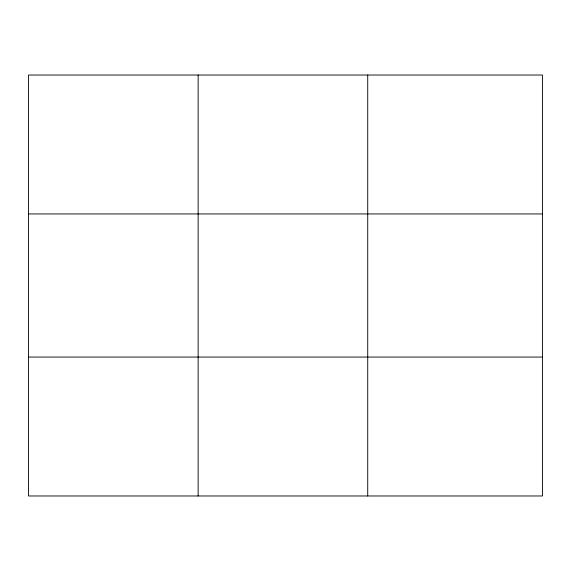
<?xml version="1.0" encoding="UTF-8"?>
<svg xmlns="http://www.w3.org/2000/svg" width="571" height="571" viewBox="0 0 571 571"><rect width="100%" height="100%" fill="white"/><g stroke="black" fill="none" stroke-linecap="round" stroke-linejoin="round"><path stroke-width="0.86" d="M198.137 495.978L198.137 75.022M367.724 495.978L367.724 75.022M542.45 213.939L542.45 75.022L28.55 75.022L28.55 495.978L542.45 495.978L542.45 213.939L28.55 213.939M28.55 357.061L542.45 357.061"/></g></svg>
